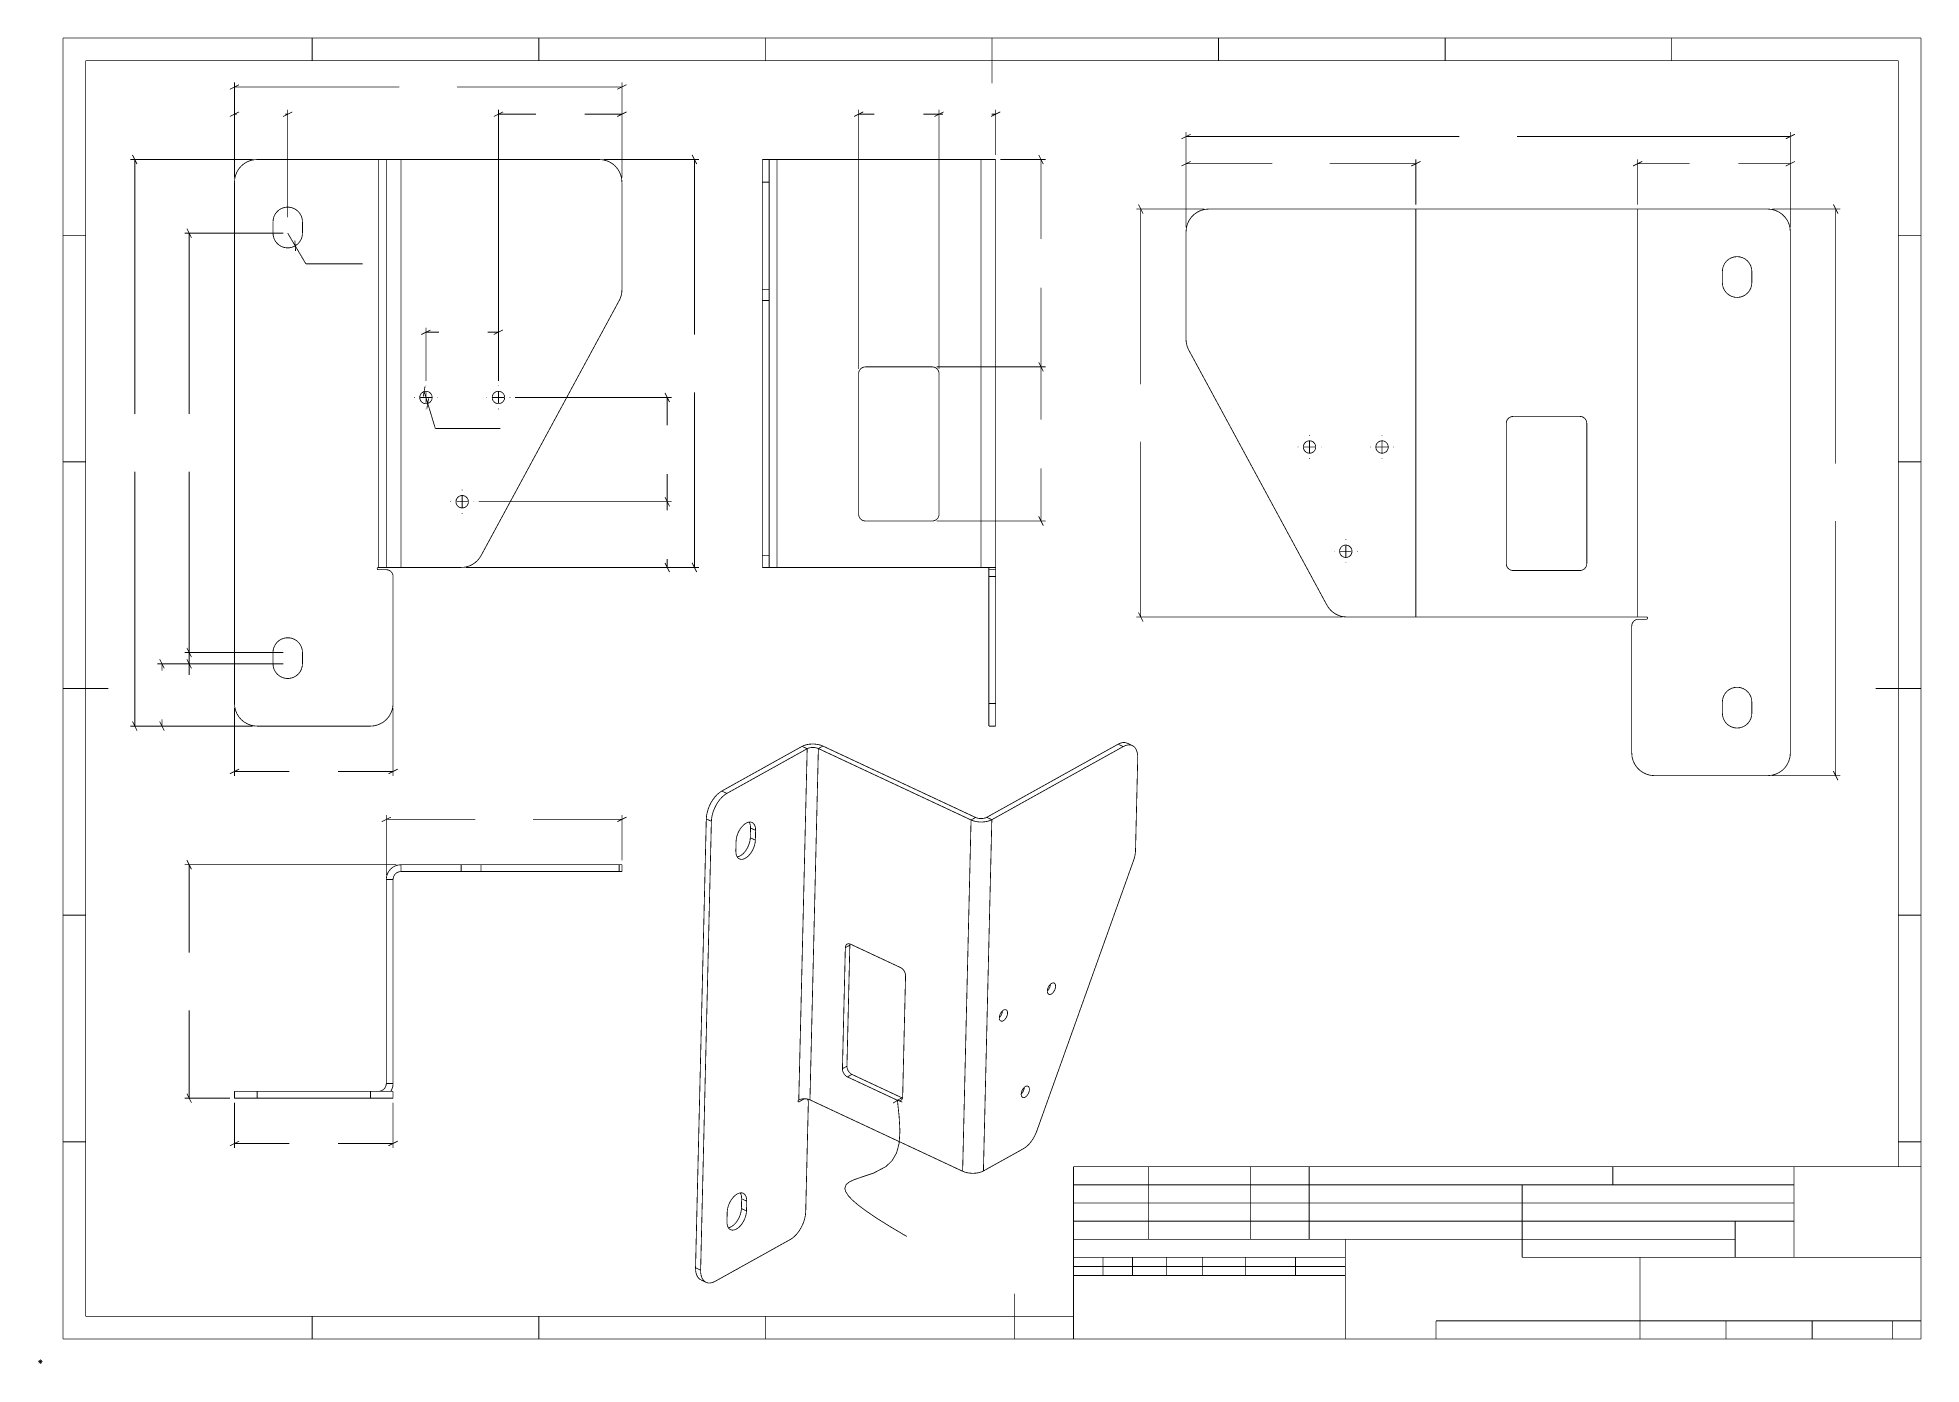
# Model space of a CAD drawing. Extents: x -1 to 415, y -1 to 292.
import ezdxf

# ---------------------------------------------------------------- set-up
doc = ezdxf.new("R2010")
doc.units = 0
doc.header["$MEASUREMENT"] = 0
for name, color, linetype in [('C00-00-00-BLACK', 7, 'Continuous'), ('C00-00-FF', 5, 'Continuous'), ('C80-80-80', 9, 'Continuous'), ('CFF-00-00', 1, 'Continuous')]:
    doc.layers.add(name, color=color, linetype=linetype)

msp = doc.modelspace()

# ---------------------------------------------------------------- linework, layer by layer
at = {"layer": 'C00-00-00-BLACK', "const_width": 0.1799}
for points in [[(4.9995, 291.999), (415.001, 291.999)], [(4.9995, 291.999), (4.9995, 4.9995)], [(59.9997, 291.999), (59.9997, 287)], [(110.001, 291.999), (110.001, 287)], [(160, 291.999), (160, 287)], [(210, 291.999), (210, 282)], [(260, 291.999), (260, 287)], [(309.999, 291.999), (309.999, 287)], [(359.999, 291.999), (359.999, 287)], [(415.001, 291.999), (415.001, 4.9995)], [(10.0004, 10.0004), (10.0004, 287)], [(10.0004, 287), (409.998, 287)], [(409.998, 287), (409.998, 43.0004)], [(43.8573, 281.719), (41.8264, 280.704)], [(42.8417, 261.211), (42.8417, 282.211)], [(42.8417, 281.212), (79.2413, 281.212)], [(128.342, 281.212), (91.9413, 281.212)], [(127.325, 280.704), (129.358, 281.719)], [(128.342, 261.211), (128.342, 282.211)], [(43.8573, 275.719), (41.8264, 274.704)], [(42.8417, 261.211), (42.8417, 276.211)], [(42.8417, 275.211), (43.3433, 275.211)], [(53.5753, 274.704), (55.608, 275.719)], [(54.591, 275.211), (54.0893, 275.211)], [(54.591, 252.462), (54.591, 276.211)], [(102.107, 275.719), (100.076, 274.704)], [(101.092, 216.337), (101.092, 276.211)], [(101.092, 275.211), (109.345, 275.211)], [(128.342, 275.211), (120.089, 275.211)], [(127.325, 274.704), (129.358, 275.719)], [(128.342, 261.211), (128.342, 276.211)], [(181.591, 275.719), (179.56, 274.704)], [(180.575, 218.962), (180.575, 276.211)], [(180.575, 275.212), (184.078, 275.212)], [(198.326, 275.212), (194.823, 275.212)], [(199.342, 275.719), (197.309, 274.704)], [(197.309, 274.704), (199.342, 275.719)], [(198.326, 218.962), (198.326, 276.211)], [(198.326, 218.962), (198.326, 276.211)], [(198.326, 275.212), (199.202, 275.212)], [(209.809, 274.704), (211.842, 275.719)], [(210.826, 275.212), (209.948, 275.212)], [(210.826, 266.211), (210.826, 276.211)], [(253.85, 270.792), (251.817, 269.774)], [(252.833, 250.283), (252.833, 271.283)], [(252.833, 270.283), (313.16, 270.283)], [(386.186, 270.283), (325.86, 270.283)], [(385.17, 269.774), (387.202, 270.792)], [(386.186, 250.283), (386.186, 271.283)], [(21.3499, 264.196), (20.3329, 266.227)], [(144.85, 264.195), (143.834, 266.227)], [(221.333, 264.196), (220.318, 266.227)], [(46.8422, 265.212), (19.8424, 265.212)], [(20.8414, 265.212), (20.8414, 209.061)], [(124.342, 265.212), (145.342, 265.212)], [(144.341, 265.212), (144.341, 226.562)], [(211.825, 265.212), (221.826, 265.212)], [(220.825, 265.212), (220.825, 247.709)], [(253.85, 264.791), (251.817, 263.774)], [(252.833, 250.283), (252.833, 265.283)], [(252.833, 264.283), (271.84, 264.283)], [(303.547, 264.283), (284.54, 264.283)], [(302.53, 263.774), (304.563, 264.791)], [(303.547, 255.283), (303.547, 265.283)], [(353.49, 264.791), (351.458, 263.776)], [(352.473, 255.283), (352.473, 265.283)], [(352.473, 264.283), (363.957, 264.283)], [(386.186, 264.283), (374.703, 264.283)], [(385.17, 263.776), (387.202, 264.791)], [(386.186, 250.283), (386.186, 265.283)], [(256.833, 254.283), (241.833, 254.283)], [(243.341, 253.267), (242.325, 255.3)], [(242.834, 254.283), (242.834, 215.633)], [(382.189, 254.283), (397.185, 254.283)], [(396.695, 253.267), (395.679, 255.3)], [(396.187, 254.283), (396.187, 198.133)], [(33.3499, 247.945), (32.3343, 249.978)], [(4.9995, 248.5), (10.0004, 248.5)], [(53.5919, 248.962), (31.8409, 248.962)], [(32.8414, 248.962), (32.8414, 209.061)], [(54.591, 248.962), (56.2462, 246.163)], [(56.1661, 247.297), (56.3245, 245.03)], [(56.2462, 246.163), (58.5996, 242.181)], [(409.998, 248.5), (415.001, 248.5)], [(58.5996, 242.181), (71.1193, 242.181)], [(220.825, 219.461), (220.825, 236.963)], [(86.1081, 227.613), (84.0754, 226.598)], [(85.0911, 216.337), (85.0911, 228.105)], [(85.0911, 227.106), (87.9697, 227.106)], [(101.092, 227.106), (98.7143, 227.106)], [(100.076, 226.598), (102.107, 227.613)], [(101.092, 216.337), (101.092, 228.105)], [(220.318, 220.478), (221.333, 218.445)], [(221.333, 218.445), (220.318, 220.478)], [(197.826, 219.461), (221.826, 219.461)], [(197.826, 219.461), (221.826, 219.461)], [(220.825, 219.461), (220.825, 207.834)], [(82.5913, 212.711), (82.4675, 212.711)], [(85.0911, 212.711), (83.8412, 212.711)], [(84.5012, 212.908), (84.8843, 215.148)], [(84.6928, 214.027), (85.4908, 211.395)], [(85.0911, 215.211), (85.0911, 215.336)], [(85.0911, 212.711), (85.0911, 213.961)], [(85.0911, 212.711), (85.0911, 211.461)], [(85.0911, 212.711), (86.341, 212.711)], [(85.6823, 212.515), (85.2992, 210.276)], [(87.5923, 212.711), (87.7164, 212.711)], [(98.5919, 212.711), (98.4663, 212.711)], [(101.092, 212.711), (99.8418, 212.711)], [(101.092, 215.211), (101.092, 215.336)], [(101.092, 212.711), (101.092, 213.961)], [(101.092, 212.711), (101.092, 211.461)], [(101.092, 212.711), (102.342, 212.711)], [(103.591, 212.711), (103.717, 212.711)], [(104.717, 212.711), (139.342, 212.711)], [(138.85, 211.696), (137.834, 213.727)], [(138.341, 212.711), (138.341, 206.585)], [(144.341, 175.211), (144.341, 213.862)], [(85.0911, 210.211), (85.0911, 210.086)], [(85.4908, 211.395), (87.1608, 205.883)], [(101.092, 210.211), (101.092, 210.086)], [(87.1608, 205.883), (101.533, 205.883)], [(280.084, 204.283), (280.084, 204.409)], [(296.083, 204.283), (296.083, 204.409)], [(242.834, 164.283), (242.834, 202.933)], [(277.584, 201.783), (277.458, 201.783)], [(280.084, 201.783), (278.834, 201.783)], [(280.084, 201.783), (280.084, 203.033)], [(280.084, 201.783), (280.084, 200.533)], [(280.084, 201.783), (281.333, 201.783)], [(282.583, 201.783), (282.709, 201.783)], [(293.583, 201.783), (293.459, 201.783)], [(296.083, 201.783), (294.833, 201.783)], [(296.083, 201.783), (296.083, 203.033)], [(296.083, 201.783), (296.083, 200.533)], [(296.083, 201.783), (297.334, 201.783)], [(298.584, 201.783), (298.708, 201.783)], [(4.9995, 198.5), (10.0004, 198.5)], [(20.8414, 140.211), (20.8414, 196.361)], [(32.8414, 156.461), (32.8414, 196.361)], [(138.341, 189.712), (138.341, 195.839)], [(220.825, 185.462), (220.825, 197.088)], [(280.084, 199.283), (280.084, 199.158)], [(296.083, 199.283), (296.083, 199.158)], [(409.998, 198.5), (415.001, 198.5)], [(93.0921, 192.212), (93.0921, 192.337)], [(90.5923, 189.712), (90.4667, 189.712)], [(93.0921, 189.712), (91.8422, 189.712)], [(93.0921, 189.712), (93.0921, 190.962)], [(93.0921, 189.712), (93.0921, 188.462)], [(93.0921, 189.712), (94.3419, 189.712)], [(93.0921, 187.212), (93.0921, 187.087)], [(95.5918, 189.712), (95.7171, 189.712)], [(96.7161, 189.712), (139.342, 189.712)], [(96.7161, 189.712), (139.342, 189.712)], [(138.85, 188.695), (137.834, 190.728)], [(137.834, 190.728), (138.85, 188.696)], [(138.341, 189.712), (138.341, 187.833)], [(197.826, 185.462), (221.826, 185.462)], [(220.318, 186.478), (221.333, 184.445)], [(396.187, 129.284), (396.187, 185.433)], [(285.583, 178.782), (285.458, 178.782)], [(288.083, 178.782), (286.833, 178.782)], [(288.083, 181.284), (288.083, 181.408)], [(288.083, 178.782), (288.083, 180.034)], [(288.083, 178.782), (288.083, 177.533)], [(288.083, 178.782), (289.333, 178.782)], [(290.583, 178.782), (290.708, 178.782)], [(93.8636, 175.212), (139.342, 175.212)], [(93.8636, 175.211), (145.342, 175.211)], [(137.834, 176.228), (138.85, 174.195)], [(138.341, 175.212), (138.341, 177.089)], [(143.834, 176.228), (144.85, 174.195)], [(288.083, 176.283), (288.083, 176.159)], [(287.311, 164.283), (241.833, 164.283)], [(242.325, 165.3), (243.341, 163.267)], [(53.5919, 153.961), (25.8423, 153.961)], [(27.3499, 152.946), (26.3329, 154.977)], [(26.8414, 153.961), (26.8414, 152.459)], [(53.5919, 156.461), (31.8409, 156.461)], [(53.5919, 156.461), (31.8409, 156.461)], [(53.5919, 153.961), (31.8409, 153.961)], [(32.3343, 157.478), (33.3499, 155.446)], [(33.3499, 155.446), (32.3343, 157.478)], [(32.3343, 154.977), (33.3499, 152.946)], [(32.8414, 156.461), (32.8414, 153.961)], [(32.8414, 153.961), (32.8414, 151.482)], [(4.9995, 148.5), (14.9999, 148.5)], [(415.001, 148.5), (404.999, 148.5)], [(26.8414, 140.211), (26.8414, 141.713)], [(42.8417, 144.212), (42.8417, 129.212)], [(77.8411, 144.212), (77.8411, 129.212)], [(46.8422, 140.211), (19.8424, 140.211)], [(20.3329, 141.227), (21.3499, 139.196)], [(46.8422, 140.211), (25.8423, 140.211)], [(26.3329, 141.227), (27.3499, 139.196)], [(43.8573, 130.719), (41.8264, 129.704)], [(42.8417, 130.211), (54.9684, 130.211)], [(77.8411, 130.211), (65.7144, 130.211)], [(76.8255, 129.704), (78.8582, 130.719)], [(382.189, 129.284), (397.185, 129.284)], [(395.679, 130.299), (396.695, 128.266)], [(76.3418, 107.378), (76.3418, 120.628)], [(128.342, 110.628), (128.342, 120.628)], [(77.3575, 120.136), (75.3262, 119.119)], [(76.3418, 119.628), (95.9915, 119.628)], [(128.342, 119.628), (108.692, 119.628)], [(127.325, 119.119), (129.358, 120.136)], [(78.5908, 109.627), (31.8423, 109.627)], [(33.3499, 108.611), (32.3329, 110.644)], [(32.8414, 109.627), (32.8414, 90.2271)], [(4.9995, 98.4994), (10.0004, 98.4994)], [(415.001, 98.4994), (409.998, 98.4994)], [(32.8414, 58.1272), (32.8414, 77.5271)], [(41.8412, 58.1272), (31.8423, 58.1272)], [(32.3329, 59.1439), (33.3499, 57.1115)], [(42.8417, 57.1281), (42.8417, 47.1276)], [(77.8411, 57.1281), (77.8411, 47.1276)], [(189.14, 57.6559), (189.523, 54.012), (189.691, 50.8702), (189.527, 48.2286), (188.961, 46.0678), (187.973, 44.3537), (186.589, 43.0318), (183.949, 41.632), (181.054, 40.6495), (179.719, 40.1948), (178.601, 39.6889), (177.825, 39.0687), (177.531, 38.2669), (177.717, 37.5059), (178.329, 36.5704), (179.157, 35.6884), (180.333, 34.6604), (182.141, 33.292), (184.51, 31.6825), (187.506, 29.8028), (191.196, 27.6255)], [(188.188, 57.0371), (189.14, 57.6559)], [(189.14, 57.6559), (190.207, 57.2657)], [(4.9995, 48.4999), (10.0004, 48.4999)], [(43.8573, 48.635), (41.8264, 47.6194)], [(42.8417, 48.1281), (54.9684, 48.1281)], [(77.8411, 48.1281), (65.7144, 48.1281)], [(76.8255, 47.6194), (78.8582, 48.635)], [(415.001, 48.4999), (409.998, 48.4999)], [(415.001, 43.0004), (228.001, 43.0004)], [(228.001, 43.0004), (228.001, 4.9995)], [(244.5, 43.0004), (244.5, 26.9999)], [(267.001, 43.0004), (267.001, 26.9999)], [(279.999, 43.0004), (279.999, 26.9999)], [(347, 43.0004), (347, 38.9999)], [(387.001, 43.0004), (387.001, 22.9995)], [(387.001, 38.9999), (228.001, 38.9999)], [(327, 38.9999), (327, 22.9995)], [(387.001, 34.9994), (228.001, 34.9994)], [(387.001, 31.0003), (228.001, 31.0003)], [(374.001, 22.9995), (374.001, 31.0003)], [(374.1, 26.9999), (228.001, 26.9999)], [(288, 26.9999), (288, 4.9995)], [(288, 22.9995), (228.001, 22.9995)], [(288, 20.9999), (228.001, 20.9999)], [(234.5, 22.9995), (234.5, 19.0004)], [(240.999, 22.9995), (240.999, 19.0004)], [(248.5, 22.9995), (248.5, 19.0004)], [(256.5, 22.9995), (256.5, 19.0004)], [(266, 22.9995), (266, 19.0004)], [(276.999, 22.9995), (276.999, 19.0004)], [(415.001, 22.9995), (327, 22.9995)], [(353, 22.9995), (353, 4.9995)], [(288, 19.0004), (228.001, 19.0004)], [(215, 14.9999), (215, 4.9995)], [(228.001, 10.0004), (10.0004, 10.0004)], [(59.9997, 10.0004), (59.9997, 4.9995)], [(110.001, 10.0004), (110.001, 4.9995)], [(160, 10.0004), (160, 4.9995)], [(353, 9), (308, 9)], [(308, 9), (308, 4.9995)], [(353, 9), (415.001, 9)], [(372.001, 9), (372.001, 4.9995)], [(391.001, 9), (391.001, 4.9995)], [(408.764, 9), (408.764, 4.9995)], [(4.9995, 4.9995), (415.001, 4.9995)], [(0.5002, 0), (-0.5002, 0)], [(-0.3542, 0.3542), (0.3528, -0.3528)], [(-0.3542, -0.3528), (0.3528, 0.3542)], [(0, -0.5002), (0, 0.5002)]]:
    msp.add_lwpolyline(points, dxfattribs=at)
at = {"layer": 'C00-00-FF', "const_width": 0.1799}
msp.add_lwpolyline([(303.547, 254.284), (303.547, 164.283)], dxfattribs=at)
at = {"layer": 'C80-80-80', "const_width": 0.1799}
for points in [[(47.8413, 265.212), (47.0598, 265.15), (46.2964, 264.966), (45.5718, 264.666), (44.9033, 264.257), (44.3068, 263.747), (43.7967, 263.15), (43.386, 262.482), (43.0858, 261.757), (42.9038, 260.993), (42.8417, 260.211)], [(47.8413, 265.212), (74.5917, 265.212)], [(74.5917, 265.212), (74.5917, 175.212)], [(74.5917, 265.212), (74.9335, 265.212), (75.2616, 265.212), (75.5632, 265.212), (75.8292, 265.212), (76.0469, 265.212), (76.2081, 265.212), (76.3076, 265.212), (76.3418, 265.212)], [(76.3418, 265.212), (76.4039, 265.212), (76.5888, 265.212), (76.889, 265.212), (77.2929, 265.212), (77.7861, 265.212), (78.3484, 265.212), (78.9573, 265.212), (79.5913, 265.212)], [(76.3418, 265.212), (76.3418, 175.212)], [(79.5913, 265.212), (79.5913, 175.212)], [(79.5913, 265.212), (123.341, 265.212)], [(128.342, 260.211), (128.28, 260.993), (128.097, 261.757), (127.797, 262.482), (127.387, 263.15), (126.877, 263.747), (126.281, 264.257), (125.612, 264.666), (124.886, 264.966), (124.124, 265.15), (123.341, 265.212)], [(159.326, 265.212), (160.825, 265.212)], [(159.326, 260.212), (159.326, 260.993), (159.326, 261.757), (159.326, 262.482), (159.326, 263.15), (159.326, 263.747), (159.326, 264.257), (159.326, 264.666), (159.326, 264.966), (159.326, 265.15), (159.326, 265.212)], [(160.825, 265.212), (160.825, 265.15), (160.825, 264.966), (160.825, 264.666), (160.825, 264.257), (160.825, 263.747), (160.825, 263.15), (160.825, 262.482), (160.825, 261.757), (160.825, 260.993), (160.825, 260.212)], [(162.576, 265.212), (162.234, 265.212), (161.906, 265.212), (161.604, 265.212), (161.338, 265.212), (161.12, 265.212), (160.959, 265.212), (160.859, 265.212), (160.825, 265.212)], [(162.576, 265.212), (162.576, 175.212)], [(207.575, 265.212), (162.576, 265.212)], [(207.575, 265.212), (207.575, 175.212)], [(210.825, 265.212), (210.763, 265.212), (210.578, 265.212), (210.278, 265.212), (209.874, 265.212), (209.381, 265.212), (208.82, 265.212), (208.209, 265.212), (207.575, 265.212)], [(210.825, 265.212), (210.825, 175.212)], [(42.8417, 260.211), (42.8417, 145.212)], [(128.342, 260.211), (128.342, 236.478)], [(160.825, 260.212), (159.326, 260.212)], [(159.326, 260.212), (159.326, 236.478)], [(160.825, 260.212), (160.825, 236.478)], [(57.8418, 251.462), (57.7868, 252.058), (57.6227, 252.636), (57.3553, 253.172), (56.993, 253.651), (56.5506, 254.055), (56.0405, 254.371), (55.4814, 254.587), (54.8915, 254.697), (54.2918, 254.697), (53.7023, 254.587), (53.1428, 254.371), (52.6327, 254.055), (52.1903, 253.651), (51.828, 253.172), (51.5606, 252.636), (51.3965, 252.058), (51.3415, 251.462)], [(257.834, 254.284), (256.965, 254.207), (256.124, 253.982), (255.334, 253.613), (254.619, 253.114), (254.003, 252.496), (253.503, 251.783), (253.135, 250.993), (252.909, 250.151), (252.833, 249.283)], [(381.187, 254.284), (257.834, 254.284)], [(386.186, 249.283), (386.112, 250.151), (385.886, 250.993), (385.516, 251.783), (385.018, 252.496), (384.401, 253.114), (383.688, 253.613), (382.898, 253.982), (382.055, 254.207), (381.187, 254.284)], [(51.3415, 251.462), (51.3415, 248.962)], [(57.8418, 248.962), (57.8418, 251.462)], [(51.3415, 248.962), (51.3965, 248.364), (51.5606, 247.788), (51.828, 247.25), (52.1903, 246.772), (52.6327, 246.368), (53.1428, 246.052), (53.7023, 245.835), (54.2918, 245.725), (54.8915, 245.725), (55.4814, 245.835), (56.0405, 246.052), (56.5506, 246.368), (56.993, 246.772), (57.3553, 247.25), (57.6227, 247.788), (57.7868, 248.364), (57.8418, 248.962)], [(252.833, 249.283), (252.833, 225.55)], [(386.186, 249.283), (386.186, 134.283)], [(377.687, 240.532), (377.624, 241.168), (377.44, 241.777), (377.137, 242.339), (376.735, 242.831), (376.245, 243.235), (375.68, 243.537), (375.073, 243.721), (374.435, 243.783), (373.803, 243.721), (373.193, 243.537), (372.632, 243.235), (372.138, 242.831), (371.736, 242.339), (371.436, 241.777), (371.249, 241.168), (371.186, 240.532)], [(371.186, 240.532), (371.186, 238.033)], [(371.186, 238.033), (371.249, 237.399), (371.436, 236.79), (371.736, 236.227), (372.138, 235.736), (372.632, 235.332), (373.193, 235.03), (373.803, 234.845), (374.435, 234.783), (375.073, 234.845), (375.68, 235.03), (376.245, 235.332), (376.735, 235.736), (377.137, 236.227), (377.44, 236.79), (377.624, 237.399), (377.687, 238.033)], [(377.687, 238.033), (377.687, 240.532)], [(127.739, 234.097), (97.2605, 177.83)], [(127.739, 234.097), (127.878, 234.374), (127.999, 234.659), (128.102, 234.951), (128.188, 235.251), (128.256, 235.554), (128.304, 235.859), (128.332, 236.168), (128.342, 236.478)], [(159.326, 234.097), (159.326, 234.374), (159.326, 234.659), (159.326, 234.951), (159.326, 235.251), (159.326, 235.554), (159.326, 235.859), (159.326, 236.168), (159.326, 236.478)], [(159.326, 236.478), (160.825, 236.478)], [(160.825, 234.097), (159.326, 234.097)], [(159.326, 234.097), (159.326, 177.83)], [(160.825, 236.478), (160.825, 236.168), (160.825, 235.859), (160.825, 235.554), (160.825, 235.251), (160.825, 234.951), (160.825, 234.659), (160.825, 234.374), (160.825, 234.097)], [(160.825, 177.83), (160.825, 234.097)], [(252.833, 225.55), (252.843, 225.24), (252.871, 224.932), (252.92, 224.624), (252.987, 224.323), (253.073, 224.023), (253.176, 223.731), (253.297, 223.446), (253.436, 223.169)], [(283.914, 166.901), (253.436, 223.169)], [(180.575, 217.962), (180.604, 218.254), (180.69, 218.535), (180.829, 218.795), (181.015, 219.021), (181.242, 219.209), (181.501, 219.348), (181.783, 219.432), (182.075, 219.461)], [(180.575, 186.961), (180.575, 217.962)], [(182.075, 219.461), (196.825, 219.461)], [(196.825, 219.461), (197.119, 219.432), (197.4, 219.348), (197.659, 219.209), (197.886, 219.021), (198.072, 218.795), (198.211, 218.535), (198.297, 218.254), (198.326, 217.962)], [(198.326, 217.962), (198.326, 186.961)], [(323.51, 207.034), (323.538, 207.326), (323.624, 207.607), (323.763, 207.866), (323.949, 208.093), (324.177, 208.281), (324.436, 208.419), (324.718, 208.504), (325.01, 208.533)], [(325.01, 208.533), (339.76, 208.533)], [(339.76, 208.533), (340.053, 208.504), (340.334, 208.419), (340.593, 208.281), (340.82, 208.093), (341.008, 207.866), (341.146, 207.607), (341.231, 207.326), (341.26, 207.034)], [(323.51, 176.033), (323.51, 207.034)], [(341.26, 207.034), (341.26, 176.033)], [(182.075, 185.462), (181.783, 185.489), (181.501, 185.575), (181.242, 185.714), (181.015, 185.9), (180.829, 186.127), (180.69, 186.388), (180.604, 186.669), (180.575, 186.961)], [(196.825, 185.462), (182.075, 185.462)], [(198.326, 186.961), (198.297, 186.669), (198.211, 186.388), (198.072, 186.127), (197.886, 185.9), (197.659, 185.714), (197.4, 185.575), (197.119, 185.489), (196.825, 185.462)], [(74.5917, 174.712), (74.4954, 174.731), (74.4153, 174.785), (74.3603, 174.866), (74.3423, 174.961), (74.3603, 175.056), (74.4153, 175.138), (74.4954, 175.193), (74.5917, 175.212)], [(74.5917, 175.212), (74.9335, 175.212), (75.2616, 175.212), (75.5632, 175.212), (75.8292, 175.212), (76.0469, 175.212), (76.2081, 175.212), (76.3076, 175.212), (76.3418, 175.212)], [(74.5917, 174.712), (76.3418, 174.712)], [(76.3418, 175.212), (76.4039, 175.212), (76.5888, 175.212), (76.889, 175.212), (77.2929, 175.212), (77.7861, 175.212), (78.3484, 175.212), (78.9573, 175.212), (79.5913, 175.212)], [(77.8411, 173.211), (77.8122, 173.503), (77.7268, 173.786), (77.5892, 174.045), (77.403, 174.272), (77.1744, 174.458), (76.9151, 174.597), (76.6339, 174.683), (76.3418, 174.712)], [(79.5913, 175.212), (92.8631, 175.212)], [(92.8631, 175.212), (93.533, 175.256), (94.1903, 175.391), (94.8242, 175.612), (95.4222, 175.916), (95.975, 176.296), (96.471, 176.749), (96.901, 177.263), (97.2605, 177.83)], [(159.326, 177.83), (160.825, 177.83)], [(159.326, 175.212), (159.326, 175.256), (159.326, 175.391), (159.326, 175.612), (159.326, 175.916), (159.326, 176.296), (159.326, 176.749), (159.326, 177.263), (159.326, 177.83)], [(160.825, 175.212), (159.326, 175.212)], [(160.825, 177.83), (160.825, 177.263), (160.825, 176.749), (160.825, 176.296), (160.825, 175.916), (160.825, 175.612), (160.825, 175.391), (160.825, 175.256), (160.825, 175.212)], [(162.576, 175.212), (162.234, 175.212), (161.906, 175.212), (161.604, 175.212), (161.338, 175.212), (161.12, 175.212), (160.959, 175.212), (160.859, 175.212), (160.825, 175.212)], [(207.575, 175.212), (162.576, 175.212)], [(210.825, 175.212), (210.763, 175.212), (210.578, 175.212), (210.278, 175.212), (209.874, 175.212), (209.381, 175.212), (208.82, 175.212), (208.209, 175.212), (207.575, 175.212)], [(209.325, 174.712), (209.325, 174.73), (209.325, 174.785), (209.325, 174.866), (209.325, 174.961), (209.325, 175.056), (209.325, 175.138), (209.325, 175.193), (209.325, 175.212)], [(209.325, 174.712), (210.825, 174.712)], [(209.325, 173.211), (209.325, 173.505), (209.325, 173.786), (209.325, 174.045), (209.325, 174.272), (209.325, 174.458), (209.325, 174.597), (209.325, 174.683), (209.325, 174.712)], [(210.825, 174.712), (210.825, 174.73), (210.825, 174.785), (210.825, 174.866), (210.825, 174.961), (210.825, 175.056), (210.825, 175.138), (210.825, 175.193), (210.825, 175.212)], [(210.825, 174.712), (210.825, 174.683), (210.825, 174.597), (210.825, 174.458), (210.825, 174.272), (210.825, 174.045), (210.825, 173.786), (210.825, 173.505), (210.825, 173.211)], [(325.01, 174.533), (324.718, 174.562), (324.436, 174.647), (324.177, 174.786), (323.949, 174.972), (323.763, 175.2), (323.624, 175.459), (323.538, 175.74), (323.51, 176.033)], [(339.76, 174.533), (325.01, 174.533)], [(341.26, 176.033), (341.231, 175.74), (341.146, 175.459), (341.008, 175.2), (340.82, 174.972), (340.593, 174.786), (340.334, 174.647), (340.053, 174.562), (339.76, 174.533)], [(77.8411, 173.211), (77.8411, 145.212)], [(209.325, 173.211), (209.325, 145.211)], [(210.825, 173.211), (209.325, 173.211)], [(210.825, 173.211), (210.825, 145.211)], [(283.914, 166.901), (284.273, 166.335), (284.704, 165.821), (285.2, 165.369), (285.753, 164.987), (286.351, 164.684), (286.985, 164.462), (287.642, 164.328), (288.312, 164.283)], [(354.436, 164.283), (288.312, 164.283)], [(352.687, 163.783), (352.395, 163.755), (352.114, 163.669), (351.855, 163.53), (351.627, 163.344), (351.44, 163.117), (351.302, 162.857), (351.216, 162.576), (351.187, 162.283)], [(351.187, 162.283), (351.187, 134.283)], [(354.436, 163.783), (352.687, 163.783)], [(354.436, 163.783), (354.535, 163.802), (354.616, 163.857), (354.669, 163.938), (354.686, 164.034), (354.669, 164.128), (354.616, 164.21), (354.535, 164.265), (354.436, 164.283)], [(57.8418, 156.461), (57.7868, 157.059), (57.6227, 157.635), (57.3553, 158.173), (56.993, 158.651), (56.5506, 159.054), (56.0405, 159.37), (55.4814, 159.588), (54.8915, 159.698), (54.2918, 159.698), (53.7023, 159.588), (53.1428, 159.37), (52.6327, 159.054), (52.1903, 158.651), (51.828, 158.173), (51.5606, 157.635), (51.3965, 157.059), (51.3415, 156.461)], [(51.3415, 156.461), (51.3415, 153.961)], [(51.3415, 153.961), (51.3965, 153.364), (51.5606, 152.787), (51.828, 152.251), (52.1903, 151.772), (52.6327, 151.368), (53.1428, 151.052), (53.7023, 150.836), (54.2918, 150.726), (54.8915, 150.726), (55.4814, 150.836), (56.0405, 151.052), (56.5506, 151.368), (56.993, 151.772), (57.3553, 152.251), (57.6227, 152.787), (57.7868, 153.364), (57.8418, 153.961)], [(57.8418, 153.961), (57.8418, 156.461)], [(377.687, 145.533), (377.624, 146.167), (377.44, 146.778), (377.137, 147.338), (376.735, 147.832), (376.245, 148.235), (375.68, 148.536), (375.073, 148.721), (374.435, 148.784), (373.803, 148.721), (373.193, 148.536), (372.632, 148.235), (372.138, 147.832), (371.736, 147.338), (371.436, 146.778), (371.249, 146.167), (371.186, 145.533)], [(371.186, 145.533), (371.186, 143.033)], [(377.687, 143.033), (377.687, 145.533)], [(42.8417, 145.212), (42.9038, 144.429), (43.0858, 143.666), (43.386, 142.941), (43.7967, 142.273), (44.3068, 141.676), (44.9033, 141.166), (45.5718, 140.757), (46.2964, 140.457), (47.0598, 140.273), (47.8413, 140.211)], [(72.8416, 140.211), (73.6244, 140.273), (74.3864, 140.457), (75.1113, 140.757), (75.7813, 141.166), (76.3778, 141.676), (76.8862, 142.273), (77.2968, 142.941), (77.5974, 143.666), (77.7794, 144.429), (77.8411, 145.212)], [(209.325, 145.211), (210.825, 145.211)], [(209.325, 140.211), (209.325, 140.273), (209.325, 140.457), (209.325, 140.757), (209.325, 141.166), (209.325, 141.676), (209.325, 142.273), (209.325, 142.941), (209.325, 143.666), (209.325, 144.429), (209.325, 145.211)], [(210.825, 145.211), (210.825, 144.429), (210.825, 143.666), (210.825, 142.941), (210.825, 142.273), (210.825, 141.676), (210.825, 141.166), (210.825, 140.757), (210.825, 140.457), (210.825, 140.273), (210.825, 140.211)], [(371.186, 143.033), (371.249, 142.399), (371.436, 141.789), (371.736, 141.228), (372.138, 140.735), (372.632, 140.331), (373.193, 140.031), (373.803, 139.846), (374.435, 139.783), (375.073, 139.846), (375.68, 140.031), (376.245, 140.331), (376.735, 140.735), (377.137, 141.228), (377.44, 141.789), (377.624, 142.399), (377.687, 143.033)], [(47.8413, 140.211), (72.8416, 140.211)], [(210.825, 140.211), (209.325, 140.211)], [(150.377, 125.885), (168.101, 135.748)], [(151.5, 125.36), (169.224, 135.223)], [(169.224, 135.223), (167.367, 57.7233)], [(168.101, 135.748), (168.569, 135.96), (169.111, 136.12), (169.708, 136.222), (170.337, 136.262), (170.973, 136.24), (171.593, 136.153), (172.172, 136.008), (172.688, 135.809)], [(169.224, 135.223), (168.101, 135.748)], [(169.224, 135.223), (169.477, 135.337), (169.767, 135.424), (170.09, 135.479), (170.428, 135.5), (170.771, 135.487), (171.104, 135.441), (171.417, 135.363), (171.694, 135.256)], [(171.694, 135.256), (169.836, 57.755)], [(172.688, 135.809), (171.694, 135.256)], [(171.694, 135.256), (205.385, 119.503)], [(172.688, 135.809), (206.379, 120.056)], [(208.849, 120.089), (237.837, 136.221)], [(209.972, 119.564), (238.961, 135.695)], [(237.837, 136.221), (238.355, 136.455), (238.857, 136.579), (239.331, 136.587), (239.765, 136.481), (239.852, 136.444)], [(238.961, 135.695), (237.837, 136.221)], [(242.171, 133.233), (242.146, 133.883), (242.04, 134.473), (241.857, 134.987), (241.599, 135.412), (241.272, 135.737), (240.888, 135.956), (240.454, 136.063), (239.98, 136.054), (239.478, 135.931), (238.961, 135.695)], [(240.975, 135.919), (239.852, 136.444)], [(242.171, 133.233), (241.68, 112.796)], [(351.187, 134.283), (351.263, 133.415), (351.489, 132.573), (351.857, 131.783), (352.358, 131.069), (352.972, 130.453), (353.688, 129.953), (354.478, 129.585), (355.318, 129.359), (356.186, 129.284)], [(381.187, 129.284), (382.055, 129.359), (382.898, 129.585), (383.688, 129.953), (384.401, 130.453), (385.018, 131.069), (385.516, 131.783), (385.886, 132.573), (386.112, 133.415), (386.186, 134.283)], [(381.187, 129.284), (356.186, 129.284)], [(146.961, 119.736), (147.017, 120.432), (147.155, 121.157), (147.369, 121.892), (147.654, 122.619), (148.004, 123.321), (148.409, 123.98), (148.861, 124.579), (149.348, 125.105), (149.858, 125.543), (150.377, 125.885)], [(151.5, 125.36), (150.981, 125.018), (150.471, 124.58), (149.984, 124.054), (149.534, 123.454), (149.127, 122.796), (148.777, 122.094), (148.492, 121.366), (148.278, 120.632), (148.141, 119.907), (148.084, 119.211)], [(150.377, 125.885), (151.5, 125.36)], [(146.961, 119.736), (144.587, 20.7078)], [(148.084, 119.211), (145.71, 20.1827)], [(148.084, 119.211), (146.961, 119.736)], [(157.842, 117.208), (157.817, 117.701), (157.721, 118.136), (157.555, 118.5), (157.325, 118.78), (157.04, 118.965), (156.709, 119.049), (156.343, 119.028), (155.954, 118.906), (155.557, 118.685), (155.164, 118.372), (154.788, 117.979), (154.445, 117.521), (154.142, 117.009), (153.892, 116.464), (153.705, 115.903), (153.584, 115.345), (153.536, 114.811)], [(156.422, 119.042), (156.432, 119.027), (156.597, 118.663), (156.695, 118.226), (156.719, 117.733)], [(156.719, 117.733), (156.668, 115.579)], [(156.719, 117.733), (157.842, 117.208)], [(157.791, 115.054), (157.842, 117.208)], [(205.385, 119.503), (203.527, 42.0038)], [(205.385, 119.503), (206.379, 120.056)], [(205.385, 119.503), (205.901, 119.305), (206.481, 119.159), (207.1, 119.073), (207.736, 119.05), (208.365, 119.09), (208.963, 119.192), (209.506, 119.352), (209.972, 119.564)], [(206.379, 120.056), (206.658, 119.949), (206.969, 119.871), (207.302, 119.825), (207.646, 119.812), (207.985, 119.834), (208.306, 119.889), (208.598, 119.975), (208.849, 120.089)], [(209.972, 119.564), (208.114, 42.0631)], [(208.849, 120.089), (209.972, 119.564)], [(153.483, 112.657), (153.508, 112.164), (153.604, 111.727), (153.771, 111.363), (154, 111.085), (154.285, 110.9), (154.617, 110.816), (154.984, 110.836), (155.371, 110.958), (155.769, 111.18), (156.162, 111.492), (156.537, 111.886), (156.881, 112.345), (157.183, 112.856), (157.433, 113.401), (157.621, 113.962), (157.741, 114.519), (157.791, 115.054)], [(153.536, 114.811), (153.483, 112.657)], [(156.668, 115.579), (156.618, 115.044), (156.498, 114.487), (156.309, 113.926), (156.06, 113.381), (155.758, 112.869), (155.414, 112.409), (155.039, 112.018), (154.646, 111.705), (154.249, 111.483), (153.861, 111.361), (153.781, 111.348)], [(156.668, 115.579), (157.791, 115.054)], [(241.231, 110.523), (241.329, 110.813), (241.416, 111.104), (241.49, 111.394), (241.554, 111.682), (241.604, 111.967), (241.642, 112.25), (241.668, 112.525), (241.68, 112.796)], [(76.3418, 106.378), (76.4039, 107.012), (76.5888, 107.621), (76.889, 108.183), (77.2943, 108.676), (77.7861, 109.08), (78.3484, 109.381), (78.9573, 109.565), (79.5913, 109.627)], [(77.8411, 106.378), (77.8757, 106.72), (77.9748, 107.047), (78.136, 107.351), (78.3537, 107.615), (78.6197, 107.833), (78.9217, 107.994), (79.2498, 108.095), (79.5913, 108.128)], [(79.5913, 109.627), (79.5913, 108.128)], [(79.5913, 109.627), (92.8631, 109.627)], [(79.5913, 108.128), (92.8631, 108.128)], [(92.8631, 108.128), (92.8631, 109.627)], [(92.8631, 109.627), (93.533, 109.627), (94.1903, 109.627), (94.8242, 109.627), (95.4222, 109.627), (95.975, 109.627), (96.471, 109.627), (96.9024, 109.627), (97.2605, 109.627)], [(97.2605, 108.128), (96.9024, 108.128), (96.471, 108.128), (95.975, 108.128), (95.4222, 108.128), (94.8242, 108.128), (94.1903, 108.128), (93.533, 108.128), (92.8631, 108.128)], [(97.2605, 109.627), (97.2605, 108.128)], [(127.739, 109.627), (97.2605, 109.627)], [(97.2605, 108.128), (127.739, 108.128)], [(127.739, 108.128), (127.739, 109.627)], [(127.739, 109.627), (127.878, 109.627), (127.999, 109.627), (128.102, 109.627), (128.188, 109.627), (128.256, 109.627), (128.304, 109.627), (128.332, 109.627), (128.342, 109.627)], [(128.342, 108.128), (128.332, 108.128), (128.304, 108.128), (128.256, 108.128), (128.188, 108.128), (128.102, 108.128), (127.999, 108.128), (127.878, 108.128), (127.739, 108.128)], [(128.342, 109.627), (128.342, 108.128)], [(241.231, 110.523), (219.876, 50.8332)], [(77.8411, 106.378), (76.3418, 106.378)], [(76.3418, 61.3777), (76.3418, 106.378)], [(77.8411, 61.3777), (77.8411, 106.378)], [(177.644, 91.3296), (177.672, 91.5719), (177.742, 91.7843), (177.851, 91.9593), (177.994, 92.0902), (178.169, 92.1713), (178.366, 92.1992), (178.579, 92.1741), (178.798, 92.0972)], [(178.638, 91.8834), (177.644, 91.3296)], [(178.638, 91.8834), (177.999, 65.188)], [(178.671, 92.148), (178.665, 92.1247), (178.638, 91.8834)], [(189.841, 86.9336), (178.798, 92.0972)], [(177.644, 91.3296), (177.005, 64.6356)], [(189.841, 86.9336), (190.06, 86.8066), (190.269, 86.6345), (190.46, 86.4235), (190.627, 86.184), (190.762, 85.9236), (190.86, 85.6506), (190.918, 85.3793), (190.933, 85.1172)], [(190.293, 58.4218), (190.933, 85.1172)], [(222.921, 83.2915), (222.877, 82.9606), (222.763, 82.5941), (222.586, 82.2456), (222.364, 81.9408), (222.224, 81.7989)], [(212.32, 77.392), (212.276, 77.0611), (212.16, 76.6946), (211.985, 76.3461), (211.762, 76.0416), (211.623, 75.8994)], [(177.005, 64.6356), (177.999, 65.188)], [(178.096, 62.8191), (177.877, 62.9461), (177.669, 63.1183), (177.478, 63.3278), (177.311, 63.5688), (177.176, 63.8295), (177.078, 64.1008), (177.02, 64.3738), (177.005, 64.6356)], [(177.999, 65.188), (178.013, 64.9263), (178.072, 64.6546), (178.171, 64.3819), (178.304, 64.1216), (178.471, 63.8817), (178.663, 63.6707), (178.872, 63.4986), (179.09, 63.3719)], [(179.09, 63.3719), (178.096, 62.8191)], [(178.096, 62.8191), (189.14, 57.6559)], [(179.09, 63.3719), (190.133, 58.2083)], [(42.8417, 58.1272), (42.8417, 59.6276)], [(42.8417, 59.6276), (42.9024, 59.6276), (43.0858, 59.6276), (43.386, 59.6276), (43.7967, 59.6276), (44.3068, 59.6276), (44.9019, 59.6276), (45.5718, 59.6276), (46.2964, 59.6276), (47.0598, 59.6276), (47.8413, 59.6276)], [(47.8413, 58.1272), (47.0598, 58.1272), (46.2964, 58.1272), (45.5718, 58.1272), (44.9019, 58.1272), (44.3068, 58.1272), (43.7967, 58.1272), (43.386, 58.1272), (43.0858, 58.1272), (42.9024, 58.1272), (42.8417, 58.1272)], [(47.8413, 59.6276), (47.8413, 58.1272)], [(47.8413, 59.6276), (72.8416, 59.6276)], [(47.8413, 58.1272), (72.8416, 58.1272)], [(72.8416, 58.1272), (72.8416, 59.6276)], [(72.8416, 59.6276), (73.623, 59.6276), (74.3864, 59.6276), (75.1113, 59.6276), (75.7813, 59.6276), (76.3778, 59.6276), (76.8862, 59.6276), (77.2968, 59.6276), (77.5974, 59.6276), (77.7804, 59.6276), (77.8411, 59.6276)], [(77.8411, 58.1272), (77.7804, 58.1272), (77.5974, 58.1272), (77.2968, 58.1272), (76.8862, 58.1272), (76.3778, 58.1272), (75.7813, 58.1272), (75.1113, 58.1272), (74.3864, 58.1272), (73.623, 58.1272), (72.8416, 58.1272)], [(74.5917, 59.6276), (74.9335, 59.6607), (75.2616, 59.7613), (75.5632, 59.9225), (75.8292, 60.1405), (76.0469, 60.4051), (76.2081, 60.7081), (76.3076, 61.0362), (76.3418, 61.3777)], [(76.3418, 61.3777), (77.8411, 61.3777)], [(77.3299, 59.6276), (77.5945, 60.1334), (77.7794, 60.7441), (77.8411, 61.3777)], [(77.8411, 59.6276), (77.8411, 58.1272)], [(190.293, 58.4218), (190.266, 58.1808), (190.196, 57.9684), (190.087, 57.7935), (189.943, 57.6626), (189.768, 57.5814), (189.571, 57.5525), (189.359, 57.5786), (189.14, 57.6559)], [(189.14, 57.6559), (190.133, 58.2083)], [(190.133, 58.2083), (190.26, 58.1572)], [(217.146, 60.536), (217.102, 60.2051), (216.986, 59.8385), (216.811, 59.49), (216.588, 59.1866), (216.449, 59.0434)], [(167.356, 57.2918), (167.293, 57.2742), (167.24, 57.2904), (167.206, 57.3401), (167.196, 57.416), (167.21, 57.5042), (167.248, 57.5952), (167.302, 57.6711), (167.367, 57.7233)], [(167.356, 57.2918), (167.2, 57.3663)], [(167.356, 57.2918), (168.516, 57.9381)], [(167.367, 57.7233), (167.618, 57.8376), (167.91, 57.9229), (168.231, 57.9783), (168.57, 58.0002), (168.913, 57.9878), (169.247, 57.9409), (169.558, 57.8626), (169.836, 57.755)], [(168.516, 57.9381), (168.398, 57.9935)], [(168.649, 58.0002), (168.516, 57.9381)], [(169.478, 57.1983), (168.9, 33.0881)], [(169.478, 57.1983), (169.466, 57.4407), (169.414, 57.6516), (169.328, 57.8238), (169.213, 57.9466)], [(169.836, 57.755), (203.527, 42.0038)], [(216.907, 46.9579), (217.352, 47.2433), (217.791, 47.6003), (218.215, 48.0247), (218.617, 48.5069), (218.991, 49.0389), (219.33, 49.6108), (219.626, 50.213), (219.876, 50.8332)], [(208.114, 42.0631), (216.907, 46.9579)], [(203.527, 42.0038), (204.043, 41.8042), (204.622, 41.6595), (205.242, 41.5727), (205.879, 41.5491), (206.507, 41.5893), (207.104, 41.6913), (207.647, 41.8525), (208.114, 42.0631)], [(151.522, 30.8515), (151.547, 30.3582), (151.643, 29.9213), (151.81, 29.5576), (152.039, 29.2792), (152.324, 29.0945), (152.656, 29.0105), (153.022, 29.0298), (153.41, 29.1524), (153.808, 29.3743), (154.201, 29.6871), (154.576, 30.0784), (154.921, 30.5387), (155.222, 31.0499), (155.472, 31.5957), (155.659, 32.1565), (155.78, 32.7133), (155.829, 33.2479)], [(155.881, 35.4005), (155.856, 35.8951), (155.76, 36.3319), (155.593, 36.6945), (155.364, 36.9743), (155.079, 37.1588), (154.747, 37.2428), (154.382, 37.2223), (153.993, 37.0995), (153.595, 36.879), (153.202, 36.5661), (152.827, 36.1735), (152.483, 35.7145), (152.181, 35.2034), (151.932, 34.6577), (151.744, 34.0968), (151.623, 33.5387), (151.575, 33.004)], [(154.707, 33.773), (154.657, 33.2383), (154.536, 32.6815), (154.348, 32.1207), (154.099, 31.575), (153.797, 31.0637), (153.453, 30.6035), (153.078, 30.2107), (152.684, 29.8993), (152.287, 29.6774), (151.898, 29.5562), (151.819, 29.5424)], [(154.462, 37.236), (154.471, 37.2195), (154.637, 36.8558), (154.733, 36.4201), (154.758, 35.9269)], [(154.758, 35.9269), (154.707, 33.773)], [(154.707, 33.773), (155.829, 33.2479)], [(154.758, 35.9269), (155.881, 35.4005)], [(155.829, 33.2479), (155.881, 35.4005)], [(151.575, 33.004), (151.522, 30.8515)], [(165.485, 26.9393), (166.004, 27.2796), (166.513, 27.7192), (166.999, 28.2456), (167.451, 28.8451), (167.857, 29.5038), (168.208, 30.2052), (168.493, 30.9315), (168.706, 31.6673), (168.843, 32.3922), (168.9, 33.0881)], [(148.919, 17.7216), (165.485, 26.9393)], [(144.587, 20.7078), (145.71, 20.1827)], [(145.781, 18.022), (145.484, 18.2039), (145.159, 18.5291), (144.901, 18.9549), (144.718, 19.4675), (144.611, 20.0574), (144.587, 20.7078)], [(145.71, 20.1827), (145.734, 19.5323), (145.84, 18.9425), (146.024, 18.4299), (146.281, 18.0041), (146.607, 17.6789), (146.991, 17.4597), (147.427, 17.3536), (147.901, 17.3619), (148.402, 17.4859), (148.919, 17.7216)], [(145.781, 18.022), (146.904, 17.497)]]:
    msp.add_lwpolyline(points, dxfattribs=at)
for points in [[(86.4665, 212.711), (86.4112, 213.099), (86.2485, 213.454), (85.9924, 213.75), (85.6629, 213.963), (85.2868, 214.073), (84.8953, 214.073), (84.5206, 213.963), (84.1911, 213.75), (83.935, 213.454), (83.7724, 213.099), (83.7173, 212.711), (83.7724, 212.324), (83.935, 211.968), (84.1911, 211.672), (84.5206, 211.461), (84.8953, 211.35), (85.2868, 211.35), (85.6629, 211.461), (85.9924, 211.672), (86.2485, 211.968), (86.4112, 212.324), (86.4665, 212.711)], [(102.467, 212.711), (102.41, 213.099), (102.248, 213.454), (101.993, 213.75), (101.663, 213.963), (101.287, 214.073), (100.896, 214.073), (100.521, 213.963), (100.192, 213.75), (99.9352, 213.454), (99.7726, 213.099), (99.7162, 212.711), (99.7726, 212.324), (99.9352, 211.968), (100.192, 211.672), (100.521, 211.461), (100.896, 211.35), (101.287, 211.35), (101.663, 211.461), (101.993, 211.672), (102.248, 211.968), (102.41, 212.324), (102.467, 212.711)], [(281.459, 201.783), (281.391, 202.208), (281.196, 202.591), (280.891, 202.896), (280.508, 203.091), (280.084, 203.159), (279.658, 203.091), (279.275, 202.896), (278.971, 202.591), (278.776, 202.208), (278.708, 201.783), (278.776, 201.357), (278.971, 200.974), (279.275, 200.671), (279.658, 200.475), (280.084, 200.408), (280.508, 200.475), (280.891, 200.671), (281.196, 200.974), (281.391, 201.357), (281.459, 201.783)], [(297.458, 201.783), (297.39, 202.208), (297.196, 202.591), (296.891, 202.896), (296.508, 203.091), (296.084, 203.159), (295.658, 203.091), (295.275, 202.896), (294.971, 202.591), (294.776, 202.208), (294.709, 201.783), (294.776, 201.357), (294.971, 200.974), (295.275, 200.671), (295.658, 200.475), (296.084, 200.408), (296.508, 200.475), (296.891, 200.671), (297.196, 200.974), (297.39, 201.357), (297.458, 201.783)], [(94.4672, 189.712), (94.4107, 190.099), (94.2481, 190.454), (93.992, 190.751), (93.6625, 190.962), (93.2878, 191.072), (92.8963, 191.072), (92.5202, 190.962), (92.1907, 190.751), (91.9346, 190.454), (91.772, 190.099), (91.7166, 189.712), (91.772, 189.325), (91.9346, 188.968), (92.1907, 188.673), (92.5202, 188.461), (92.8963, 188.35), (93.2878, 188.35), (93.6625, 188.461), (93.992, 188.673), (94.2481, 188.968), (94.4107, 189.325), (94.4672, 189.712)], [(289.458, 178.782), (289.391, 179.208), (289.195, 179.591), (288.892, 179.896), (288.507, 180.09), (288.083, 180.158), (287.659, 180.09), (287.275, 179.896), (286.971, 179.591), (286.775, 179.208), (286.708, 178.782), (286.775, 178.358), (286.971, 177.975), (287.275, 177.671), (287.659, 177.476), (288.083, 177.409), (288.507, 177.476), (288.892, 177.671), (289.195, 177.975), (289.391, 178.358), (289.458, 178.782)], [(224.046, 82.7899), (224.017, 83.1024), (223.916, 83.3494), (223.752, 83.5092), (223.538, 83.5699), (223.292, 83.5272), (223.033, 83.3822), (222.782, 83.1494), (222.559, 82.8449), (222.382, 82.4964), (222.268, 82.1298), (222.222, 81.7757), (222.251, 81.4627), (222.352, 81.2161), (222.516, 81.0563), (222.729, 80.9957), (222.976, 81.0383), (223.235, 81.183), (223.486, 81.4158), (223.709, 81.7203), (223.886, 82.0692), (224, 82.4357), (224.046, 82.7899)], [(213.443, 76.8904), (213.414, 77.2033), (213.315, 77.4499), (213.151, 77.6097), (212.937, 77.6704), (212.69, 77.6277), (212.432, 77.4831), (212.179, 77.2502), (211.957, 76.9468), (211.781, 76.5969), (211.667, 76.2303), (211.621, 75.8762), (211.65, 75.5632), (211.751, 75.3166), (211.915, 75.1568), (212.128, 75.0962), (212.375, 75.1388), (212.634, 75.2835), (212.885, 75.5167), (213.108, 75.8211), (213.283, 76.1697), (213.399, 76.5362), (213.443, 76.8904)], [(218.269, 60.0343), (218.24, 60.3472), (218.141, 60.5938), (217.977, 60.7536), (217.763, 60.8157), (217.516, 60.7716), (217.257, 60.6266), (217.005, 60.3938), (216.783, 60.0908), (216.607, 59.7408), (216.493, 59.3743), (216.447, 59.0201), (216.476, 58.7072), (216.577, 58.4606), (216.741, 58.3008), (216.954, 58.2401), (217.201, 58.2828), (217.46, 58.4274), (217.711, 58.6617), (217.934, 58.965), (218.109, 59.3136), (218.225, 59.6801), (218.269, 60.0343)]]:
    msp.add_lwpolyline(points, close=True, dxfattribs=at)
at = {"layer": 'CFF-00-00', "const_width": 0.1799}
msp.add_lwpolyline([(352.473, 254.284), (352.473, 164.283)], dxfattribs=at)

doc.saveas('drawing.dxf')
